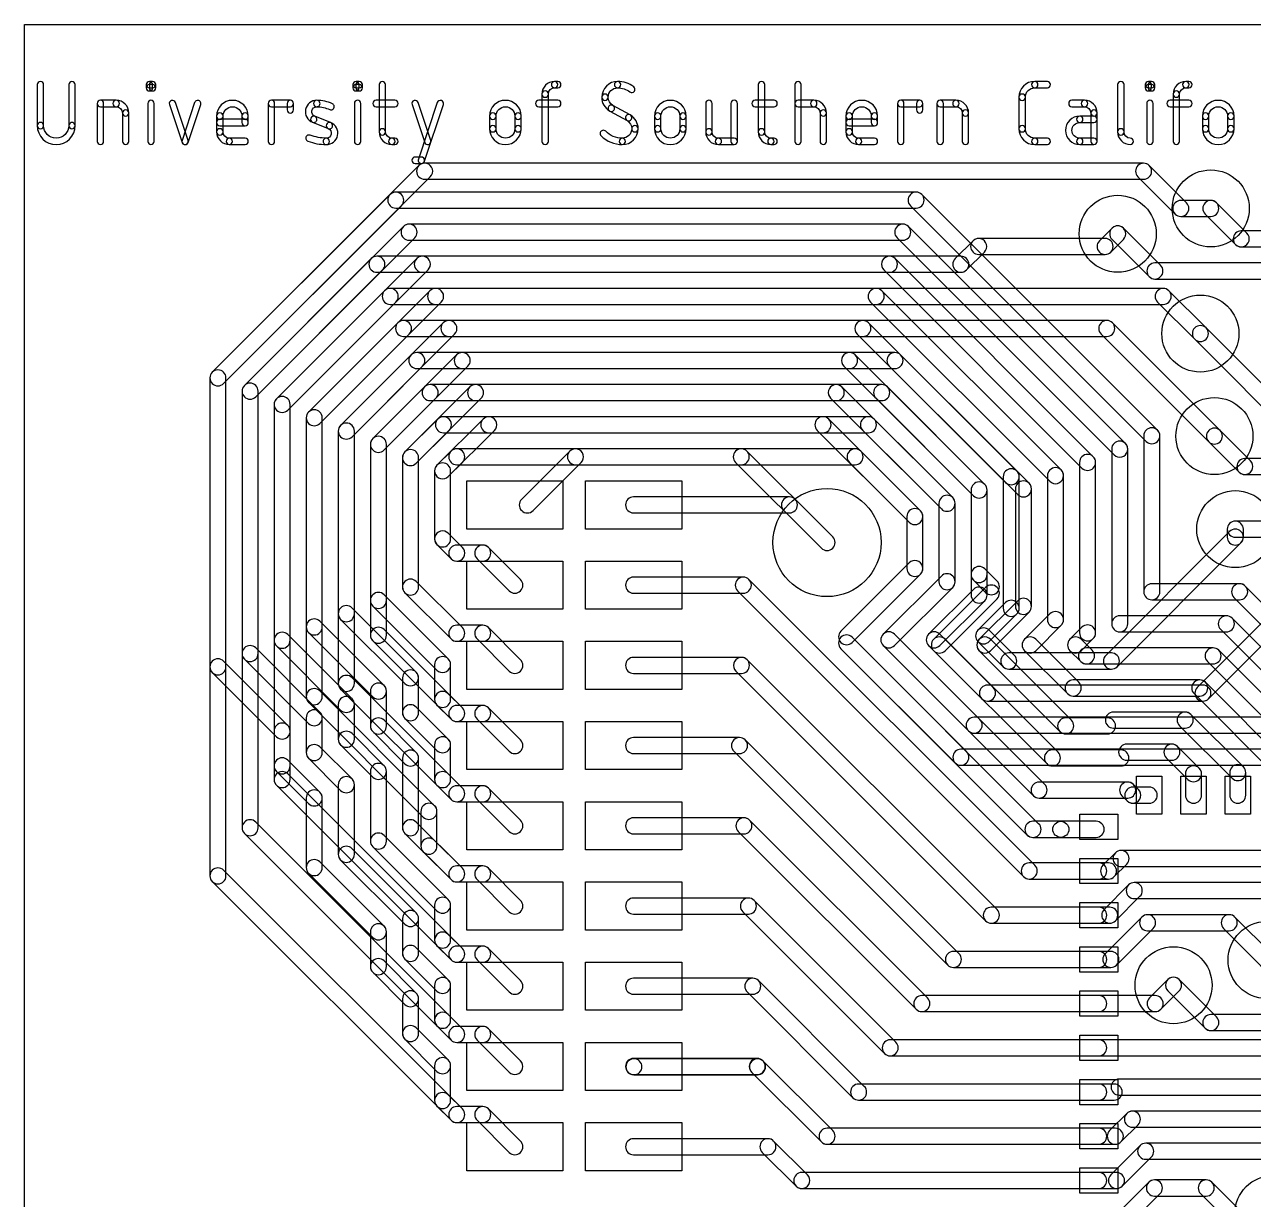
# Model space of a CAD drawing. Header units: millimetres. Extents: x 1 to 16.1, y 0 to 18.1.
# Drawn here: x 1 to 10.72, y 8.8 to 18.1 of the extents above; entities that cross this region are included whole.
import ezdxf

# ---------------------------------------------------------------- set-up
doc = ezdxf.new("R2010")
doc.units = ezdxf.units.MM
doc.header["$MEASUREMENT"] = 0
doc.layers.get('0').update_dxf_attribs({"linetype": 'CONTINUOUS'})
for name, color, linetype in [('1', 12, 'CONTINUOUS'), ('16', 132, 'CONTINUOUS'), ('18', 110, 'CONTINUOUS'), ('20', 31, 'CONTINUOUS'), ('21', 253, 'CONTINUOUS')]:
    doc.layers.add(name, color=color, linetype=linetype)

# ---------------------------------------------------------------- blocks, each defined once
blk = doc.blocks.new('RECT')
at = {"linetype": 'Continuous'}
blk.add_lwpolyline([(-0.5, 0.5), (0.5, 0.5), (0.5, -0.5), (-0.5, -0.5)], close=True, dxfattribs=at)
blk = doc.blocks.new('ROUNDV')
blk.add_circle((0, 0), 0.5)

msp = doc.modelspace()

# ---------------------------------------------------------------- linework, layer by layer
at = {"layer": '1'}
for points in [[(3.8923, 16.7554), (2.4852, 15.3483, 1), (2.575, 15.2585), (3.9821, 16.6656, 1)], [(8.0545, 16.647, 1), (8.0545, 16.774), (3.9372, 16.774, 1), (3.9372, 16.647)], [(8.0095, 16.6656), (9.8751, 14.8, 1), (9.9649, 14.8899), (8.0994, 16.7554, 1)], [(10.3417, 16.5998), (10.583, 16.3585, 1), (10.6728, 16.4483), (10.4315, 16.6896, 1)], [(3.9975, 16.5014), (2.7392, 15.2431, 1), (2.829, 15.1533), (4.0873, 16.4116, 1)], [(4.0424, 16.393), (7.9492, 16.393, 1), (7.9492, 16.52), (4.0424, 16.52, 1)], [(9.7109, 14.7846), (7.9941, 16.5014, 1), (7.9043, 16.4116), (9.6211, 14.6948, 1)], [(9.6051, 16.3989), (9.8995, 16.1045, 1), (9.9893, 16.1943), (9.6949, 16.4887, 1)], [(10.6279, 16.3399), (11.3783, 16.3399, 1), (11.3783, 16.4669), (10.6279, 16.4669, 1)], [(4.1027, 16.2474), (2.9932, 15.1379, 1), (3.083, 15.0481), (4.1925, 16.1576, 1)], [(4.1476, 16.139), (7.844, 16.139, 1), (7.844, 16.266), (4.1476, 16.266, 1)], [(9.4569, 14.6794), (7.8889, 16.2474, 1), (7.7991, 16.1576), (9.3671, 14.5896, 1)], [(11.2731, 16.0859, 1), (11.2731, 16.2129), (9.9444, 16.2129, 1), (9.9444, 16.0859)], [(4.2079, 15.9934), (3.2472, 15.0327, 1), (3.337, 14.9429), (4.2977, 15.9036, 1)], [(4.2528, 15.885), (7.7388, 15.885, 1), (7.7388, 16.012), (4.2528, 16.012, 1)], [(7.6939, 15.9036), (9.1131, 14.4844, 1), (9.2029, 14.5742), (7.7837, 15.9934, 1)], [(4.3132, 15.7394), (3.5012, 14.9274, 1), (3.591, 14.8376), (4.403, 15.6496, 1)], [(7.6336, 15.631, 1), (7.6336, 15.758), (4.3581, 15.758, 1), (4.3581, 15.631)], [(8.9489, 14.469), (7.6785, 15.7394, 1), (7.5887, 15.6496), (8.8591, 14.3792, 1)], [(11.0582, 14.8102, 1), (11.148, 14.9), (10.349, 15.699, 1), (10.2592, 15.6092)], [(4.5082, 15.3956, 1), (4.4184, 15.4854), (3.7552, 14.8222, 1), (3.845, 14.7324)], [(7.5284, 15.377, 1), (7.5284, 15.504), (4.4633, 15.504, 1), (4.4633, 15.377)], [(7.4835, 15.3956), (8.5084, 14.3707, 1), (8.5982, 14.4605), (7.5733, 15.4854, 1)], [(2.5936, 15.3034, 1), (2.4666, 15.3034), (2.4666, 13.0158, 1), (2.5936, 13.0158)], [(2.8476, 15.1982, 1), (2.7206, 15.1982), (2.7206, 13.121, 1), (2.8476, 13.121)], [(4.6134, 15.1416, 1), (4.5236, 15.2314), (4.0092, 14.717, 1), (4.099, 14.6272)], [(4.5685, 15.123), (7.4232, 15.123, 1), (7.4232, 15.25), (4.5685, 15.25, 1)], [(7.3783, 15.1416), (8.2544, 14.2655, 1), (8.3442, 14.3553), (7.4681, 15.2314, 1)], [(3.1016, 15.093, 1), (2.9746, 15.093), (2.9746, 13.2262, 1), (3.1016, 13.2262)], [(3.3556, 14.9878, 1), (3.2286, 14.9878), (3.2286, 13.3315, 1), (3.3556, 13.3315)], [(4.353, 14.522), (4.7186, 14.8876, 1), (4.6288, 14.9774), (4.2632, 14.6118, 1)], [(4.6737, 14.869), (7.318, 14.869, 1), (7.318, 14.996), (4.6737, 14.996, 1)], [(8.0902, 14.2501), (7.3629, 14.9774, 1), (7.2731, 14.8876), (8.0004, 14.1603, 1)], [(3.6096, 14.8825, 1), (3.4826, 14.8825), (3.4826, 13.4367, 1), (3.6096, 13.4367)], [(9.8565, 13.6105, 1), (9.9835, 13.6105), (9.9835, 14.845, 1), (9.8565, 14.845)], [(10.7015, 14.646), (10.4602, 14.8873, 1), (10.3704, 14.7975), (10.6117, 14.5562, 1)], [(3.8636, 14.7773, 1), (3.7366, 14.7773), (3.7366, 13.5419, 1), (3.8636, 13.5419)], [(9.6025, 14.7397), (9.6025, 13.3565, 1), (9.7295, 13.3565), (9.7295, 14.7397, 1)], [(4.1176, 13.6471), (4.1176, 14.6721, 1), (3.9906, 14.6721), (3.9906, 13.6471, 1)], [(5.0234, 14.2526), (5.4044, 14.6336, 1), (5.3146, 14.7234), (4.9336, 14.3424, 1)], [(5.3595, 14.615), (6.6715, 14.615, 1), (6.6715, 14.742), (5.3595, 14.742, 1)], [(6.7164, 14.7234, 1), (6.6266, 14.6336), (7.3051, 13.9551, 1), (7.3949, 14.0449)], [(9.3485, 14.6345), (9.3485, 13.2844, 1), (9.4755, 13.2844), (9.4755, 14.6345, 1)], [(4.3716, 14.0281), (4.3716, 14.5669, 1), (4.2446, 14.5669), (4.2446, 14.0281, 1)], [(9.0945, 14.5293), (9.0945, 13.3896, 1), (9.2215, 13.3896), (9.2215, 14.5293, 1)], [(10.6566, 14.5376), (12.1029, 14.5376, 1), (12.1029, 14.6646), (10.6566, 14.6646, 1)], [(8.4898, 13.7467, 1), (8.6168, 13.7467), (8.6168, 14.4156, 1), (8.4898, 14.4156)], [(8.8405, 13.4948, 1), (8.9675, 13.4948), (8.9675, 14.4241, 1), (8.8405, 14.4241)], [(8.2358, 14.3104), (8.2358, 13.6896, 1), (8.3628, 13.6896), (8.3628, 14.3104, 1)], [(7.9818, 14.2052), (7.9818, 13.7948, 1), (8.1088, 13.7948), (8.1088, 14.2052, 1)], [(10.5807, 14.0423), (10.9219, 14.0423, 1), (10.9219, 14.1693), (10.5807, 14.1693, 1)], [(4.4646, 13.9614), (4.353, 14.073, 1), (4.2632, 13.9832), (4.3748, 13.8716, 1)], [(4.6256, 13.98), (4.4197, 13.98, 1), (4.4197, 13.853), (4.6256, 13.853, 1)], [(4.5807, 13.8716), (4.8347, 13.6176, 1), (4.9245, 13.7074), (4.6705, 13.9614, 1)], [(8.0004, 13.8397), (7.4597, 13.299, 1), (7.5495, 13.2092), (8.0902, 13.7499, 1)], [(8.6051, 13.6051, 1), (8.6949, 13.6949), (8.5982, 13.7916, 1), (8.5084, 13.7018)], [(5.8194, 13.599), (6.6875, 13.599, 1), (6.6875, 13.726), (5.8194, 13.726, 1)], [(8.9051, 11.3551, 1), (8.9949, 11.4449), (6.7324, 13.7074, 1), (6.6426, 13.6176)], [(7.7941, 13.2743, 1), (7.884, 13.1845), (8.3442, 13.6447, 1), (8.2544, 13.7345)], [(4.099, 13.692, 1), (4.0092, 13.6022), (4.3748, 13.2366, 1), (4.4646, 13.3264)], [(8.1939, 13.2337, 1), (8.2837, 13.1439), (8.6949, 13.5551, 1), (8.6051, 13.6449)], [(10.615, 13.547, 1), (10.615, 13.674), (9.92, 13.674, 1), (9.92, 13.547)], [(10.6599, 13.6554, 1), (10.5701, 13.5656), (11.9551, 12.1806, 1), (12.0449, 12.2704)], [(4.353, 13.0788), (3.845, 13.5868, 1), (3.7552, 13.497), (4.2632, 12.989, 1)], [(8.6429, 13.1439), (8.9489, 13.4499, 1), (8.8591, 13.5397), (8.5531, 13.2337, 1)], [(4.099, 12.9736), (3.591, 13.4816, 1), (3.5012, 13.3918), (4.0092, 12.8838, 1)], [(8.9123, 13.2337, 1), (9.0021, 13.1439), (9.2029, 13.3447, 1), (9.1131, 13.4345)], [(9.666, 13.293), (10.5098, 13.293, 1), (10.5098, 13.42), (9.666, 13.42, 1)], [(10.5547, 13.4014, 1), (10.4649, 13.3116), (11.6051, 12.1714, 1), (11.6949, 12.2612)], [(3.845, 12.8684), (3.337, 13.3764, 1), (3.2472, 13.2866), (3.7552, 12.7786, 1)], [(4.6256, 13.345), (4.4197, 13.345, 1), (4.4197, 13.218), (4.6256, 13.218, 1)], [(4.6705, 13.3264, 1), (4.5807, 13.2366), (4.8347, 12.9826, 1), (4.9245, 13.0724)], [(9.3671, 13.3293), (9.2716, 13.2337, 1), (9.3614, 13.1439), (9.4569, 13.2395, 1)], [(3.083, 13.2711, 1), (2.9932, 13.1813), (3.5012, 12.6733, 1), (3.591, 12.7631)], [(7.4597, 13.1597), (8.9347, 11.6847, 1), (9.0245, 11.7745), (7.5495, 13.2495, 1)], [(8.983, 11.9956, 1), (9.0728, 12.0854), (7.884, 13.2743, 1), (7.7941, 13.1845)], [(9.0882, 12.2496, 1), (9.178, 12.3394), (8.2837, 13.2337, 1), (8.1939, 13.1439)], [(8.5531, 13.1439), (9.1934, 12.5036, 1), (9.2833, 12.5934), (8.6429, 13.2337, 1)], [(9.3425, 12.8934), (9.0021, 13.2337, 1), (8.9123, 13.1439), (9.2527, 12.8036, 1)], [(9.4477, 13.1474), (9.3614, 13.2337, 1), (9.2716, 13.1439), (9.3579, 13.0576, 1)], [(2.829, 13.1659, 1), (2.7392, 13.0761), (3.2472, 12.5681, 1), (3.337, 12.6579)], [(9.4028, 13.039), (10.4045, 13.039, 1), (10.4045, 13.166), (9.4028, 13.166, 1)], [(11.3449, 12.2519), (10.4494, 13.1474, 1), (10.3596, 13.0576), (11.2551, 12.1621, 1)], [(2.575, 13.0607, 1), (2.4852, 12.9709), (2.9932, 12.4629, 1), (3.083, 12.5527)], [(4.3716, 12.7581), (4.3716, 13.0339, 1), (4.2446, 13.0339), (4.2446, 12.7581, 1)], [(6.6725, 12.964, 1), (6.6725, 13.091), (5.8194, 13.091, 1), (5.8194, 12.964)], [(6.6276, 12.9826), (8.6051, 11.0051, 1), (8.6949, 11.0949), (6.7174, 13.0724, 1)], [(4.1176, 12.6529), (4.1176, 12.9287, 1), (3.9906, 12.9287), (3.9906, 12.6529, 1)], [(3.8636, 12.8235, 1), (3.7366, 12.8235), (3.7366, 12.5477, 1), (3.8636, 12.5477)], [(9.2976, 12.785), (10.2993, 12.785, 1), (10.2993, 12.912), (9.2976, 12.912, 1)], [(10.9949, 12.2427), (10.3442, 12.8934, 1), (10.2544, 12.8036), (10.9051, 12.1529, 1)], [(3.6096, 12.7182, 1), (3.4826, 12.7182), (3.4826, 12.4425, 1), (3.6096, 12.4425)], [(4.2632, 12.7132), (4.3748, 12.6016, 1), (4.4646, 12.6914), (4.353, 12.803, 1)], [(3.3556, 12.613, 1), (3.2286, 12.613), (3.2286, 12.3372, 1), (3.3556, 12.3372)], [(4.099, 12.6978, 1), (4.0092, 12.608), (4.2632, 12.354, 1), (4.353, 12.4438)], [(4.6256, 12.71), (4.4197, 12.71, 1), (4.4197, 12.583), (4.6256, 12.583, 1)], [(4.6705, 12.6914, 1), (4.5807, 12.6016), (4.8347, 12.3476, 1), (4.9245, 12.4374)], [(10.1841, 12.531, 1), (10.1841, 12.658), (9.6159, 12.658, 1), (9.6159, 12.531)], [(10.1392, 12.5496), (10.5551, 12.1337, 1), (10.6449, 12.2235), (10.229, 12.6394, 1)], [(3.1016, 12.5078, 1), (2.9746, 12.5078), (2.9746, 12.232, 1), (3.1016, 12.232)], [(3.7552, 12.5028), (4.0092, 12.2488, 1), (4.099, 12.3386), (3.845, 12.5926, 1)], [(9.2384, 12.485), (9.5699, 12.485, 1), (9.5699, 12.612), (9.2384, 12.612, 1)], [(3.5012, 12.3976), (3.7552, 12.1436, 1), (3.845, 12.2334), (3.591, 12.4874, 1)], [(4.3716, 12.1231), (4.3716, 12.3989, 1), (4.2446, 12.3989), (4.2446, 12.1231, 1)], [(6.6575, 12.329, 1), (6.6575, 12.456), (5.8194, 12.456, 1), (5.8194, 12.329)], [(8.3051, 10.6551, 1), (8.3949, 10.7449), (6.7024, 12.4374, 1), (6.6126, 12.3476)], [(3.337, 12.3821, 1), (3.2472, 12.2923), (3.5012, 12.0383, 1), (3.591, 12.1281)], [(4.1176, 11.7421), (4.1176, 12.2937, 1), (3.9906, 12.2937), (3.9906, 11.7421, 1)], [(9.1331, 12.231), (9.6751, 12.231, 1), (9.6751, 12.358), (9.1331, 12.358, 1)], [(9.7211, 12.277), (10.0789, 12.277, 1), (10.0789, 12.404), (9.7211, 12.404, 1)], [(10.034, 12.2956), (10.2051, 12.1245, 1), (10.2949, 12.2143), (10.1238, 12.3854, 1)], [(3.083, 12.2769, 1), (2.9932, 12.1871), (3.2472, 11.9331, 1), (3.337, 12.0229)], [(3.8636, 12.1885, 1), (3.7366, 12.1885), (3.7366, 11.6369, 1), (3.8636, 11.6369)], [(4.353, 12.168, 1), (4.2632, 12.0782), (4.3748, 11.9666, 1), (4.4646, 12.0564)], [(10.1865, 12, 1), (10.3135, 12), (10.3135, 12.1694, 1), (10.1865, 12.1694)], [(10.5365, 12.1786), (10.5365, 12, 1), (10.6635, 12), (10.6635, 12.1786, 1)], [(3.6096, 12.0832, 1), (3.4826, 12.0832), (3.4826, 11.5317, 1), (3.6096, 11.5317)], [(4.4197, 12.075, 1), (4.4197, 11.948), (4.6256, 11.948, 1), (4.6256, 12.075)], [(4.6705, 12.0564, 1), (4.5807, 11.9666), (4.8347, 11.7126, 1), (4.9245, 11.8024)], [(9.7289, 11.977, 1), (9.7289, 12.104), (9.0279, 12.104, 1), (9.0279, 11.977)], [(9.8143, 12.0449), (9.7738, 12.0854, 1), (9.684, 11.9956), (9.7245, 11.9551, 1)], [(9.7694, 12.0635, 1), (9.7694, 11.9365), (9.9, 11.9365, 1), (9.9, 12.0635)], [(3.3556, 11.978, 1), (3.2286, 11.978), (3.2286, 11.4265, 1), (3.3556, 11.4265)], [(4.099, 11.787, 1), (4.0092, 11.6972), (4.3748, 11.3316, 1), (4.4646, 11.4214)], [(6.6925, 11.694, 1), (6.6925, 11.821), (5.8194, 11.821, 1), (5.8194, 11.694)], [(8.0551, 10.3051, 1), (8.1449, 10.3949), (6.7374, 11.8024, 1), (6.6476, 11.7126)], [(9.2, 11.6661, -1), (9.2, 11.7931, -1), (9.2, 11.6661), (9.4796, 11.6661, 1), (9.4796, 11.7931), (9.2, 11.7931), (8.9796, 11.7931, 1), (8.9796, 11.6661)], [(3.845, 11.6818, 1), (3.7552, 11.592), (4.2632, 11.084, 1), (4.353, 11.1738)], [(3.5012, 11.4868), (4.0092, 10.9788, 1), (4.099, 11.0686), (3.591, 11.5766, 1)], [(3.2472, 11.3816), (3.7552, 10.8736, 1), (3.845, 10.9634), (3.337, 11.4714, 1)], [(4.4197, 11.44, 1), (4.4197, 11.313), (4.6256, 11.313, 1), (4.6256, 11.44)], [(4.6705, 11.4214, 1), (4.5807, 11.3316), (4.8347, 11.0776, 1), (4.9245, 11.1674)], [(8.95, 11.3365), (9.5, 11.3365, 1), (9.5, 11.4635), (8.95, 11.4635, 1)], [(4.3716, 10.8531), (4.3716, 11.1289, 1), (4.2446, 11.1289), (4.2446, 10.8531, 1)], [(5.8194, 11.059), (6.7275, 11.059, 1), (6.7275, 11.186), (5.8194, 11.186, 1)], [(7.8051, 9.9551, 1), (7.8949, 10.0449), (6.7724, 11.1674, 1), (6.6826, 11.0776)], [(4.1176, 10.7479), (4.1176, 11.0237, 1), (3.9906, 11.0237), (3.9906, 10.7479, 1)], [(8.65, 10.9865), (9.5, 10.9865, 1), (9.5, 11.1135), (8.65, 11.1135, 1)], [(3.8636, 10.9185, 1), (3.7366, 10.9185), (3.7366, 10.6427, 1), (3.8636, 10.6427)], [(4.2632, 10.8082), (4.3748, 10.6966, 1), (4.4646, 10.7864), (4.353, 10.898, 1)], [(4.099, 10.7928, 1), (4.0092, 10.703), (4.2632, 10.449, 1), (4.353, 10.5388)], [(4.4197, 10.805, 1), (4.4197, 10.678), (4.6256, 10.678, 1), (4.6256, 10.805)], [(4.6705, 10.7864, 1), (4.5807, 10.6966), (4.8347, 10.4426, 1), (4.9245, 10.5324)], [(3.845, 10.6876, 1), (3.7552, 10.5978), (4.0092, 10.3438, 1), (4.099, 10.4336)], [(8.35, 10.6365), (9.5, 10.6365, 1), (9.5, 10.7635), (8.35, 10.7635, 1)], [(4.3716, 10.2181), (4.3716, 10.4939, 1), (4.2446, 10.4939), (4.2446, 10.2181, 1)], [(5.8194, 10.424), (6.7625, 10.424, 1), (6.7625, 10.551), (5.8194, 10.551, 1)], [(7.5551, 9.6051, 1), (7.6449, 9.6949), (6.8074, 10.5324, 1), (6.7176, 10.4426)], [(10.0469, 10.4504), (10.3422, 10.1551, 1), (10.432, 10.2449), (10.1367, 10.5402, 1)], [(4.1176, 10.1129), (4.1176, 10.3887, 1), (3.9906, 10.3887), (3.9906, 10.1129, 1)], [(8.1, 10.2865), (9.5, 10.2865, 1), (9.5, 10.4135), (8.1, 10.4135, 1)], [(4.2632, 10.1732), (4.3748, 10.0616, 1), (4.4646, 10.1514), (4.353, 10.263, 1)], [(10.3871, 10.1365), (14.5306, 10.1365, 1), (14.5306, 10.2635), (10.3871, 10.2635, 1)], [(4.099, 10.1578, 1), (4.0092, 10.068), (4.2632, 9.814, 1), (4.353, 9.9038)], [(4.6256, 10.17), (4.4197, 10.17, 1), (4.4197, 10.043), (4.6256, 10.043, 1)], [(4.9245, 9.8974), (4.6705, 10.1514, 1), (4.5807, 10.0616), (4.8347, 9.8076, 1)], [(9.5, 9.9365, 1), (9.5, 10.0635), (7.85, 10.0635, 1), (7.85, 9.9365)], [(4.3716, 9.5831), (4.3716, 9.8589, 1), (4.2446, 9.8589), (4.2446, 9.5831, 1)], [(5.8194, 9.789), (6.7975, 9.789, 1), (6.7975, 9.916), (5.8194, 9.916, 1)], [(6.7526, 9.8076), (7.3051, 9.2551, 1), (7.3949, 9.3449), (6.8424, 9.8974, 1)], [(4.2632, 9.5382), (4.3748, 9.4266, 1), (4.4646, 9.5164), (4.353, 9.628, 1)], [(7.6, 9.5865), (9.5, 9.5865, 1), (9.5, 9.7135), (7.6, 9.7135, 1)], [(4.6256, 9.535), (4.4197, 9.535, 1), (4.4197, 9.408), (4.6256, 9.408, 1)], [(4.6705, 9.5164, 1), (4.5807, 9.4266), (4.8347, 9.1726, 1), (4.9245, 9.2624)], [(7.35, 9.2365), (9.5, 9.2365, 1), (9.5, 9.3635), (7.35, 9.3635, 1)], [(5.8194, 9.154), (6.8825, 9.154, 1), (6.8825, 9.281), (5.8194, 9.281, 1)], [(7.1949, 8.9949), (6.9274, 9.2624, 1), (6.8376, 9.1726), (7.1051, 8.9051, 1)], [(7.15, 8.8865), (9.5, 8.8865, 1), (9.5, 9.0135), (7.15, 9.0135, 1)]]:
    msp.add_lwpolyline(points, format="xyb", close=True, dxfattribs=at)
at = {"layer": '1', "linetype": 'Continuous'}
for points in [[(5.2606, 14.488), (5.2606, 14.107), (4.4986, 14.107), (4.4986, 14.488)], [(6.2004, 14.488), (6.2004, 14.107), (5.4384, 14.107), (5.4384, 14.488)], [(5.2606, 13.853), (5.2606, 13.472), (4.4986, 13.472), (4.4986, 13.853)], [(6.2004, 13.853), (6.2004, 13.472), (5.4384, 13.472), (5.4384, 13.853)], [(5.2606, 13.218), (5.2606, 12.837), (4.4986, 12.837), (4.4986, 13.218)], [(6.2004, 13.218), (6.2004, 12.837), (5.4384, 12.837), (5.4384, 13.218)], [(5.2606, 12.583), (5.2606, 12.202), (4.4986, 12.202), (4.4986, 12.583)], [(6.2004, 12.583), (6.2004, 12.202), (5.4384, 12.202), (5.4384, 12.583)], [(9.8, 11.85), (9.8, 12.15), (10, 12.15), (10, 11.85)], [(10.15, 11.85), (10.15, 12.15), (10.35, 12.15), (10.35, 11.85)], [(10.5, 11.85), (10.5, 12.15), (10.7, 12.15), (10.7, 11.85)], [(5.2606, 11.948), (5.2606, 11.567), (4.4986, 11.567), (4.4986, 11.948)], [(6.2004, 11.948), (6.2004, 11.567), (5.4384, 11.567), (5.4384, 11.948)], [(9.35, 11.85), (9.65, 11.85), (9.65, 11.65), (9.35, 11.65)], [(9.35, 11.5), (9.65, 11.5), (9.65, 11.3), (9.35, 11.3)], [(5.2606, 11.313), (5.2606, 10.932), (4.4986, 10.932), (4.4986, 11.313)], [(6.2004, 11.313), (6.2004, 10.932), (5.4384, 10.932), (5.4384, 11.313)], [(9.35, 11.15), (9.65, 11.15), (9.65, 10.95), (9.35, 10.95)], [(9.35, 10.8), (9.65, 10.8), (9.65, 10.6), (9.35, 10.6)], [(5.2606, 10.678), (5.2606, 10.297), (4.4986, 10.297), (4.4986, 10.678)], [(6.2004, 10.678), (6.2004, 10.297), (5.4384, 10.297), (5.4384, 10.678)], [(9.35, 10.45), (9.65, 10.45), (9.65, 10.25), (9.35, 10.25)], [(5.2606, 10.043), (5.2606, 9.662), (4.4986, 9.662), (4.4986, 10.043)], [(6.2004, 10.043), (6.2004, 9.662), (5.4384, 9.662), (5.4384, 10.043)], [(9.35, 10.1), (9.65, 10.1), (9.65, 9.9), (9.35, 9.9)], [(9.35, 9.75), (9.65, 9.75), (9.65, 9.55), (9.35, 9.55)], [(5.2606, 9.408), (5.2606, 9.027), (4.4986, 9.027), (4.4986, 9.408)], [(6.2004, 9.408), (6.2004, 9.027), (5.4384, 9.027), (5.4384, 9.408)], [(9.35, 9.4), (9.65, 9.4), (9.65, 9.2), (9.35, 9.2)], [(9.35, 9.05), (9.65, 9.05), (9.65, 8.85), (9.35, 8.85)]]:
    msp.add_lwpolyline(points, close=True, dxfattribs=at)
at = {"layer": '16'}
for points in [[(2.575, 15.2585), (4.2107, 16.8942, 1), (4.1209, 16.984), (2.4852, 15.3483, 1)], [(4.1658, 16.8756), (9.8552, 16.8756, 1), (9.8552, 17.0026), (4.1658, 17.0026, 1)], [(9.8103, 16.8942), (10.1047, 16.5998, 1), (10.1945, 16.6896), (9.9001, 16.984, 1)], [(10.1496, 16.5812), (10.3866, 16.5812, 1), (10.3866, 16.7082), (10.1496, 16.7082, 1)], [(9.5949, 16.2989), (9.6949, 16.3989, 1), (9.6051, 16.4887), (9.5051, 16.3887, 1)], [(8.5051, 16.3887), (8.3638, 16.2474, 1), (8.4536, 16.1576), (8.5949, 16.2989, 1)], [(9.55, 16.4073), (8.55, 16.4073, 1), (8.55, 16.2803), (9.55, 16.2803, 1)], [(2.829, 15.1533), (3.8333, 16.1576, 1), (3.7435, 16.2474), (2.7392, 15.2431, 1)], [(3.7884, 16.139), (8.4087, 16.139, 1), (8.4087, 16.266), (3.7884, 16.266, 1)], [(3.083, 15.0481), (3.9385, 15.9036, 1), (3.8487, 15.9934), (2.9932, 15.1379, 1)], [(3.8936, 15.885), (10.0097, 15.885, 1), (10.0097, 16.012), (3.8936, 16.012, 1)], [(9.9648, 15.9036), (10.2592, 15.6092, 1), (10.349, 15.699), (10.0546, 15.9934, 1)], [(3.337, 14.9429), (4.0437, 15.6496, 1), (3.9539, 15.7394), (3.2472, 15.0327, 1)], [(3.9988, 15.631), (9.5632, 15.631, 1), (9.5632, 15.758), (3.9988, 15.758, 1)], [(9.5183, 15.6496), (10.3704, 14.7975, 1), (10.4602, 14.8873), (9.6081, 15.7394, 1)], [(3.591, 14.8376), (4.149, 15.3956, 1), (4.0592, 15.4854), (3.5012, 14.9274, 1)], [(4.1041, 15.377), (7.8876, 15.377, 1), (7.8876, 15.504), (4.1041, 15.504, 1)], [(7.8427, 15.3956), (8.7624, 14.4759, 1), (8.8522, 14.5657), (7.9325, 15.4854, 1)], [(2.5936, 11.3611), (2.5936, 15.3034, 1), (2.4666, 15.3034), (2.4666, 11.3611, 1)], [(2.8476, 11.7421), (2.8476, 15.1982, 1), (2.7206, 15.1982), (2.7206, 11.7421, 1)], [(3.845, 14.7324), (4.2542, 15.1416, 1), (4.1644, 15.2314), (3.7552, 14.8222, 1)], [(4.2093, 15.123), (7.7824, 15.123, 1), (7.7824, 15.25), (4.2093, 15.25, 1)], [(7.7375, 15.1416), (8.5084, 14.3707, 1), (8.5982, 14.4605), (7.8273, 15.2314, 1)], [(3.1016, 12.1231), (3.1016, 15.093, 1), (2.9746, 15.093), (2.9746, 12.1231, 1)], [(3.3556, 12.7799), (3.3556, 14.9878, 1), (3.2286, 14.9878), (3.2286, 12.7799, 1)], [(4.099, 14.6272), (4.3594, 14.8876, 1), (4.2696, 14.9774), (4.0092, 14.717, 1)], [(4.3145, 14.869), (7.6772, 14.869, 1), (7.6772, 14.996), (4.3145, 14.996, 1)], [(7.6323, 14.8876), (8.2544, 14.2655, 1), (8.3442, 14.3553), (7.7221, 14.9774, 1)], [(3.6096, 12.8851), (3.6096, 14.8825, 1), (3.4826, 14.8825), (3.4826, 12.8851, 1)], [(3.8636, 13.2661), (3.8636, 14.7773, 1), (3.7366, 14.7773), (3.7366, 13.2661, 1)], [(4.1176, 13.6471), (4.1176, 14.6721, 1), (3.9906, 14.6721), (3.9906, 13.6471, 1)], [(4.353, 14.522), (4.4646, 14.6336, 1), (4.3748, 14.7234), (4.2632, 14.6118, 1)], [(4.4197, 14.615), (7.572, 14.615, 1), (7.572, 14.742), (4.4197, 14.742, 1)], [(7.5271, 14.6336), (8.0004, 14.1603, 1), (8.0902, 14.2501), (7.6169, 14.7234, 1)], [(4.3716, 14.0281), (4.3716, 14.5669, 1), (4.2446, 14.5669), (4.2446, 14.0281, 1)], [(8.7438, 14.5208), (8.7438, 13.4792, 1), (8.8708, 13.4792), (8.8708, 14.5208, 1)], [(8.4898, 14.4156), (8.4898, 13.5844, 1), (8.6168, 13.5844), (8.6168, 14.4156, 1)], [(5.8194, 14.234), (7.0525, 14.234, 1), (7.0525, 14.361), (5.8194, 14.361, 1)], [(7.0076, 14.2526), (7.3051, 13.9551, 1), (7.3949, 14.0449), (7.0974, 14.3424, 1)], [(8.2358, 14.3104), (8.2358, 13.6896, 1), (8.3628, 13.6896), (8.3628, 14.3104, 1)], [(7.9818, 14.2052), (7.9818, 13.7948, 1), (8.1088, 13.7948), (8.1088, 14.2052, 1)], [(9.6449, 13.0171), (10.6256, 13.9978, 1), (10.5358, 14.0876), (9.5551, 13.1069, 1)], [(10.6442, 14.0427), (10.6442, 14.1058, 1), (10.5172, 14.1058), (10.5172, 14.0427, 1)], [(4.4646, 13.9614), (4.353, 14.073, 1), (4.2632, 13.9832), (4.3748, 13.8716, 1)], [(4.6256, 13.98), (4.4197, 13.98, 1), (4.4197, 13.853), (4.6256, 13.853, 1)], [(4.9245, 13.7074), (4.6705, 13.9614, 1), (4.5807, 13.8716), (4.8347, 13.6176, 1)], [(8.0004, 13.8397), (7.4597, 13.299, 1), (7.5495, 13.2092), (8.0902, 13.7499, 1)], [(5.8194, 13.599), (6.6875, 13.599, 1), (6.6875, 13.726), (5.8194, 13.726, 1)], [(6.6426, 13.6176), (8.9051, 11.3551, 1), (8.9949, 11.4449), (6.7324, 13.7074, 1)], [(8.2544, 13.7345), (7.7941, 13.2743, 1), (7.884, 13.1845), (8.3442, 13.6447, 1)], [(10.3695, 12.7631), (11.2662, 13.6598, 1), (11.1764, 13.7496), (10.2797, 12.8529, 1)], [(4.4646, 13.3264), (4.099, 13.692, 1), (4.0092, 13.6022), (4.3748, 13.2366, 1)], [(8.5084, 13.6293), (8.1534, 13.2743, 1), (8.2432, 13.1845), (8.5982, 13.5395, 1)], [(8.7624, 13.5241), (8.5441, 13.3059, 1), (8.634, 13.216), (8.8522, 13.4343, 1)], [(4.4646, 12.6914), (3.845, 13.311, 1), (3.7552, 13.2212), (4.3748, 12.6016, 1)], [(4.6256, 13.345), (4.4197, 13.345, 1), (4.4197, 13.218), (4.6256, 13.218, 1)], [(4.9245, 13.0724), (4.6705, 13.3264, 1), (4.5807, 13.2366), (4.8347, 12.9826, 1)], [(8.5441, 13.216), (8.7431, 13.0171, 1), (8.8329, 13.1069), (8.634, 13.3059, 1)], [(7.4597, 13.1597), (8.3643, 12.2551, 1), (8.4541, 12.3449), (7.5495, 13.2495, 1)], [(7.7941, 13.1845), (8.4695, 12.5091, 1), (8.5593, 12.5989), (7.884, 13.2743, 1)], [(8.1534, 13.1845), (8.5747, 12.7631, 1), (8.6645, 12.8529), (8.2432, 13.2743, 1)], [(5.8194, 12.964), (6.6725, 12.964, 1), (6.6725, 13.091), (5.8194, 13.091, 1)], [(6.6276, 12.9826), (8.6051, 11.0051, 1), (8.6949, 11.0949), (6.7174, 13.0724, 1)], [(8.788, 12.9985), (9.6, 12.9985, 1), (9.6, 13.1255), (8.788, 13.1255, 1)], [(4.4646, 12.0564), (3.591, 12.93, 1), (3.5012, 12.8402), (4.3748, 11.9666, 1)], [(4.2449, 11.9169), (3.337, 12.8248, 1), (3.2472, 12.735), (4.1551, 11.8271, 1)], [(8.6196, 12.7445), (10.3246, 12.7445, 1), (10.3246, 12.8715), (8.6196, 12.8715, 1)], [(4.6256, 12.71), (4.4197, 12.71, 1), (4.4197, 12.583), (4.6256, 12.583, 1)], [(4.9245, 12.4374), (4.6705, 12.6914, 1), (4.5807, 12.6016), (4.8347, 12.3476, 1)], [(8.5144, 12.4905), (11.1123, 12.4905, 1), (11.1123, 12.6175), (8.5144, 12.6175, 1)], [(5.8194, 12.329), (6.6575, 12.329, 1), (6.6575, 12.456), (5.8194, 12.456, 1)], [(6.6126, 12.3476), (8.3051, 10.6551, 1), (8.3949, 10.7449), (6.7024, 12.4374, 1)], [(8.4092, 12.2365), (12.1493, 12.2365, 1), (12.1493, 12.3635), (8.4092, 12.3635, 1)], [(4.4646, 10.7864), (3.083, 12.168, 1), (2.9932, 12.0782), (4.3748, 10.6966, 1)], [(4.6256, 12.075), (4.4197, 12.075, 1), (4.4197, 11.948), (4.6256, 11.948, 1)], [(4.9245, 11.8024), (4.6705, 12.0564, 1), (4.5807, 11.9666), (4.8347, 11.7126, 1)], [(4.2635, 11.5962), (4.2635, 11.872, 1), (4.1365, 11.872), (4.1365, 11.5962, 1)], [(4.4646, 10.1514), (2.829, 11.787, 1), (2.7392, 11.6972), (4.3748, 10.0616, 1)], [(5.8194, 11.694), (6.6925, 11.694, 1), (6.6925, 11.821), (5.8194, 11.821, 1)], [(6.6476, 11.7126), (8.0551, 10.3051, 1), (8.1449, 10.3949), (6.7374, 11.8024, 1)], [(4.4646, 11.4214), (4.2449, 11.6411, 1), (4.1551, 11.5513), (4.3748, 11.3316, 1)], [(9.6225, 11.3551), (9.7211, 11.4537, 1), (9.6313, 11.5435), (9.5327, 11.4449, 1)], [(9.6762, 11.4351), (12.0063, 11.4351, 1), (12.0063, 11.5621), (9.6762, 11.5621, 1)], [(4.4646, 9.5164), (2.575, 11.406, 1), (2.4852, 11.3162), (4.3748, 9.4266, 1)], [(4.6256, 11.44), (4.4197, 11.44, 1), (4.4197, 11.313), (4.6256, 11.313, 1)], [(4.9245, 11.1674), (4.6705, 11.4214, 1), (4.5807, 11.3316), (4.8347, 11.0776, 1)], [(8.95, 11.3365), (9.5776, 11.3365, 1), (9.5776, 11.4635), (8.95, 11.4635, 1)], [(9.6317, 11.0051), (9.8263, 11.1997, 1), (9.7365, 11.2895), (9.5419, 11.0949, 1)], [(9.7814, 11.1811), (11.2697, 11.1811, 1), (11.2697, 11.3081), (9.7814, 11.3081, 1)], [(5.8194, 11.059), (6.7275, 11.059, 1), (6.7275, 11.186), (5.8194, 11.186, 1)], [(6.6826, 11.0776), (7.8051, 9.9551, 1), (7.8949, 10.0449), (6.7724, 11.1674, 1)], [(8.65, 10.9865), (9.5868, 10.9865, 1), (9.5868, 11.1135), (8.65, 11.1135, 1)], [(9.6409, 10.6551), (9.9315, 10.9457, 1), (9.8417, 11.0355), (9.5511, 10.7449, 1)], [(9.8866, 10.9271), (10.5331, 10.9271, 1), (10.5331, 11.0541), (9.8866, 11.0541, 1)], [(10.4882, 10.9457), (10.7835, 10.6504, 1), (10.8733, 10.7402), (10.578, 11.0355, 1)], [(4.6256, 10.805), (4.4197, 10.805, 1), (4.4197, 10.678), (4.6256, 10.678, 1)], [(4.9245, 10.5324), (4.6705, 10.7864, 1), (4.5807, 10.6966), (4.8347, 10.4426, 1)], [(8.35, 10.6365), (9.596, 10.6365, 1), (9.596, 10.7635), (8.35, 10.7635, 1)], [(5.8194, 10.424), (6.7625, 10.424, 1), (6.7625, 10.551), (5.8194, 10.551, 1)], [(6.7176, 10.4426), (7.5551, 9.6051, 1), (7.6449, 9.6949), (6.8074, 10.5324, 1)], [(9.9914, 10.3051), (10.1367, 10.4504, 1), (10.0469, 10.5402), (9.9016, 10.3949, 1)], [(8.1, 10.2865), (9.9465, 10.2865, 1), (9.9465, 10.4135), (8.1, 10.4135, 1)], [(4.6256, 10.17), (4.4197, 10.17, 1), (4.4197, 10.043), (4.6256, 10.043, 1)], [(4.9245, 9.8974), (4.6705, 10.1514, 1), (4.5807, 10.0616), (4.8347, 9.8076, 1)], [(7.85, 9.9365), (13.5301, 9.9365, 1), (13.5301, 10.0635), (7.85, 10.0635, 1)], [(5.7745, 9.8076), (5.777, 9.8051, 1), (5.8668, 9.8949), (5.8643, 9.8974, 1)], [(5.8219, 9.7865), (6.8, 9.7865, 1), (6.8, 9.9135), (5.8219, 9.9135, 1)], [(6.7551, 9.8051), (7.3051, 9.2551, 1), (7.3949, 9.3449), (6.8449, 9.8949, 1)], [(9.661, 9.6256), (12.8504, 9.6256, 1), (12.8504, 9.7526), (9.661, 9.7526, 1)], [(7.6, 9.5865), (9.6219, 9.5865, 1), (9.6219, 9.7135), (7.6, 9.7135, 1)], [(4.6256, 9.535), (4.4197, 9.535, 1), (4.4197, 9.408), (4.6256, 9.408, 1)], [(4.9245, 9.2624), (4.6705, 9.5164, 1), (4.5807, 9.4266), (4.8347, 9.1726, 1)], [(9.676, 9.2551), (9.8111, 9.3902, 1), (9.7213, 9.48), (9.5862, 9.3449, 1)], [(9.7662, 9.3716), (12.1138, 9.3716, 1), (12.1138, 9.4986), (9.7662, 9.4986, 1)], [(7.35, 9.2365), (9.6311, 9.2365, 1), (9.6311, 9.3635), (7.35, 9.3635, 1)], [(5.8194, 9.154), (6.8825, 9.154, 1), (6.8825, 9.281), (5.8194, 9.281, 1)], [(6.8376, 9.1726), (7.1051, 8.9051, 1), (7.1949, 8.9949), (6.9274, 9.2624, 1)], [(9.6852, 8.9051), (9.9163, 9.1362, 1), (9.8265, 9.226), (9.5954, 8.9949, 1)], [(9.8714, 9.1176), (11.0871, 9.1176, 1), (11.0871, 9.2446), (9.8714, 9.2446, 1)], [(7.15, 8.8865), (9.6403, 8.8865, 1), (9.6403, 9.0135), (7.15, 9.0135, 1)], [(9.6949, 8.5556), (9.985, 8.8457, 1), (9.8952, 8.9355), (9.6051, 8.6454, 1)], [(9.9401, 8.8271), (10.3505, 8.8271, 1), (10.3505, 8.9541), (9.9401, 8.9541, 1)], [(10.3056, 8.8457), (10.5104, 8.6409, 1), (10.6002, 8.7307), (10.3954, 8.9355, 1)]]:
    msp.add_lwpolyline(points, format="xyb", close=True, dxfattribs=at)
at = {"layer": '20'}
msp.add_lwpolyline([(16.05, 4), (12.05, 0), (1, 0), (1, 18.1), (12.05, 18.1), (16.05, 13.45)], close=True, dxfattribs=at)
at = {"layer": '21'}
for points in [[(1.1, 17.6246), (1.1, 17.3002, 1), (1.1508, 17.3002), (1.1508, 17.6246, 1)], [(1.4004, 17.3002), (1.4004, 17.6246, 1), (1.3496, 17.6246), (1.3496, 17.3002, 1)], [(2.0131, 17.5996), (2.0131, 17.6246, 1), (1.9623, 17.6246), (1.9623, 17.5996, 1)], [(1.9877, 17.5992), (2.0127, 17.5992, 1), (2.0127, 17.65), (1.9877, 17.65, 1)], [(2.0127, 17.625), (1.9877, 17.625, 1), (1.9877, 17.5742), (2.0127, 17.5742, 1)], [(1.9873, 17.6246), (1.9873, 17.5996, 1), (2.0381, 17.5996), (2.0381, 17.6246, 1)], [(3.6481, 17.5996), (3.6481, 17.6246, 1), (3.5973, 17.6246), (3.5973, 17.5996, 1)], [(3.6227, 17.5992), (3.6476, 17.5992, 1), (3.6476, 17.65), (3.6227, 17.65, 1)], [(3.6476, 17.625), (3.6227, 17.625, 1), (3.6227, 17.5742), (3.6476, 17.5742, 1)], [(3.6222, 17.6246), (3.6222, 17.5996, 1), (3.673, 17.5996), (3.673, 17.6246, 1)], [(3.8057, 17.6246), (3.8057, 17.2503, 1), (3.8565, 17.2503), (3.8565, 17.6246, 1)], [(5.1942, 17.5992, 1), (5.1941, 17.65, 0.4142), (5.0939, 17.5497, 1), (5.1447, 17.5497, -0.4142)], [(5.1942, 17.5992), (5.2191, 17.5992, 1), (5.2191, 17.65), (5.1942, 17.65, 1)], [(5.6927, 17.5992, 1), (5.6927, 17.65, 0.4142), (5.5675, 17.5248, 1), (5.6183, 17.5248, -0.4142)], [(5.7897, 17.5668, 1), (5.8202, 17.6075, 0.1623), (5.6927, 17.65, 1), (5.6927, 17.5992, -0.1623)], [(6.8057, 17.6246), (6.8057, 17.2503, 1), (6.8565, 17.2503), (6.8565, 17.6246, 1)], [(7.1457, 17.1754), (7.1457, 17.6246, 1), (7.0949, 17.6246), (7.0949, 17.1754, 1)], [(8.9937, 17.5992, 1), (8.9937, 17.65, 0.4142), (8.8685, 17.5248, 1), (8.9193, 17.5248, -0.4142)], [(8.9937, 17.5992), (9.0935, 17.5992, 1), (9.0935, 17.65), (8.9937, 17.65, 1)], [(9.6496, 17.6246), (9.6496, 17.2503, 1), (9.7004, 17.2503), (9.7004, 17.6246, 1)], [(9.9181, 17.5996), (9.9181, 17.6246, 1), (9.8673, 17.6246), (9.8673, 17.5996, 1)], [(9.8927, 17.5992), (9.9176, 17.5992, 1), (9.9176, 17.65), (9.8927, 17.65, 1)], [(9.9176, 17.625), (9.8927, 17.625, 1), (9.8927, 17.5742), (9.9176, 17.5742, 1)], [(9.8922, 17.6246), (9.8922, 17.5996, 1), (9.943, 17.5996), (9.943, 17.6246, 1)], [(10.1891, 17.5992, 1), (10.1891, 17.65, 0.4142), (10.0889, 17.5497, 1), (10.1397, 17.5497, -0.4142)], [(10.1891, 17.5992), (10.2141, 17.5992, 1), (10.2141, 17.65), (10.1891, 17.65, 1)], [(5.1447, 17.1754), (5.1447, 17.5497, 1), (5.0939, 17.5497), (5.0939, 17.1754, 1)], [(5.6183, 17.5248, 1), (5.5675, 17.5248, 0.2656), (5.6299, 17.4155, 1), (5.6557, 17.4593, -0.2656)], [(8.9193, 17.2752), (8.9193, 17.5248, 1), (8.8685, 17.5248), (8.8685, 17.2752, 1)], [(10.1397, 17.1754), (10.1397, 17.5497, 1), (10.0889, 17.5497), (10.0889, 17.1754, 1)], [(1.6258, 17.1754), (1.6258, 17.4749, 1), (1.575, 17.4749), (1.575, 17.1754, 1)], [(1.6004, 17.4495), (1.7251, 17.4495, 1), (1.7251, 17.5003), (1.6004, 17.5003, 1)], [(1.7746, 17.4, 1), (1.8254, 17.4, 0.4142), (1.7251, 17.5003, 1), (1.7251, 17.4495, -0.4142)], [(1.7746, 17.4), (1.7746, 17.1754, 1), (1.8254, 17.1754), (1.8254, 17.4, 1)], [(2.0256, 17.1754), (2.0256, 17.4749, 1), (1.9748, 17.4749), (1.9748, 17.1754, 1)], [(2.1463, 17.4668), (2.2461, 17.1674, 1), (2.2943, 17.1834), (2.1944, 17.4829, 1)], [(2.2943, 17.1674), (2.3941, 17.4668, 1), (2.3459, 17.4829), (2.2461, 17.1834, 1)], [(2.7196, 17.375, 1), (2.7704, 17.375, 1), (2.52, 17.375, 1), (2.5707, 17.375, -1)], [(2.9787, 17.1754), (2.9787, 17.4749, 1), (2.9279, 17.4749), (2.9279, 17.1754, 1)], [(2.9533, 17.4495), (3.103, 17.4495, 1), (3.103, 17.5003), (2.9533, 17.5003, 1)], [(3.0776, 17.4749), (3.0776, 17.425, 1), (3.1284, 17.425), (3.1284, 17.4749, 1)], [(3.3124, 17.4495, 1), (3.3131, 17.5003, 0.8318), (3.2783, 17.3265, 1), (3.2972, 17.3737, -0.8318)], [(3.4146, 17.4267, 1), (3.4355, 17.4731, 0.1025), (3.3131, 17.5003, 1), (3.3124, 17.4495, -0.1025)], [(3.6606, 17.1754), (3.6606, 17.4749, 1), (3.6098, 17.4749), (3.6098, 17.1754, 1)], [(3.7812, 17.4495), (3.9309, 17.4495, 1), (3.9309, 17.5003), (3.7812, 17.5003, 1)], [(4.0662, 17.4668), (4.1661, 17.1674, 1), (4.2143, 17.1834), (4.1144, 17.4829, 1)], [(4.1643, 17.0176), (4.3141, 17.4668, 1), (4.2659, 17.4829), (4.1162, 17.0337, 1)], [(4.8796, 17.375, 1), (4.9304, 17.375, 1), (4.6799, 17.375, 1), (4.7307, 17.375, -1)], [(5.0694, 17.4495), (5.2191, 17.4495, 1), (5.2191, 17.5003), (5.0694, 17.5003, 1)], [(5.7922, 17.3849), (5.6549, 17.4597, 1), (5.6306, 17.4151), (5.7679, 17.3403, 1)], [(6.1846, 17.375, 1), (6.2354, 17.375, 1), (5.9849, 17.375, 1), (6.0357, 17.375, -1)], [(6.3899, 17.4749), (6.3899, 17.2503, 1), (6.4407, 17.2503), (6.4407, 17.4749, 1)], [(6.6404, 17.1754), (6.6404, 17.4749, 1), (6.5896, 17.4749), (6.5896, 17.1754, 1)], [(6.7812, 17.4495), (6.9309, 17.4495, 1), (6.9309, 17.5003), (6.7812, 17.5003, 1)], [(7.1203, 17.4495), (7.2451, 17.4495, 1), (7.2451, 17.5003), (7.1203, 17.5003, 1)], [(7.2946, 17.4, 1), (7.3454, 17.4, 0.4142), (7.2451, 17.5003, 1), (7.2451, 17.4495, -0.4142)], [(7.2946, 17.4), (7.2946, 17.1754, 1), (7.3454, 17.1754), (7.3454, 17.4, 1)], [(7.6996, 17.375, 1), (7.7504, 17.375, 1), (7.4999, 17.375, 1), (7.5507, 17.375, -1)], [(7.9587, 17.1754), (7.9587, 17.4749, 1), (7.9079, 17.4749), (7.9079, 17.1754, 1)], [(7.9333, 17.4495), (8.083, 17.4495, 1), (8.083, 17.5003), (7.9333, 17.5003, 1)], [(8.0576, 17.4749), (8.0576, 17.425, 1), (8.1084, 17.425), (8.1084, 17.4749, 1)], [(8.2707, 17.1754), (8.2707, 17.4749, 1), (8.2199, 17.4749), (8.2199, 17.1754, 1)], [(8.2453, 17.4495), (8.3701, 17.4495, 1), (8.3701, 17.5003), (8.2453, 17.5003, 1)], [(8.4196, 17.4, 1), (8.4704, 17.4, 0.4142), (8.3701, 17.5003, 1), (8.3701, 17.4495, -0.4142)], [(8.4196, 17.4), (8.4196, 17.1754, 1), (8.4704, 17.1754), (8.4704, 17.4, 1)], [(9.3875, 17.5003), (9.2876, 17.5003, 1), (9.2876, 17.4495), (9.3875, 17.4495, 1)], [(9.4369, 17.4, 1), (9.4877, 17.4, 0.4142), (9.3875, 17.5003, 1), (9.3875, 17.4495, -0.4142)], [(9.4877, 17.1754), (9.4877, 17.4, 1), (9.4369, 17.4), (9.4369, 17.1754, 1)], [(9.9305, 17.1754), (9.9305, 17.4749, 1), (9.8797, 17.4749), (9.8797, 17.1754, 1)], [(10.0644, 17.4495), (10.2141, 17.4495, 1), (10.2141, 17.5003), (10.0644, 17.5003, 1)], [(10.5196, 17.375, 1), (10.5704, 17.375, 1), (10.3199, 17.375, 1), (10.3707, 17.375, -1)], [(1.1508, 17.3002, 1), (1.1, 17.3002, 1), (1.4004, 17.3002, 1), (1.3496, 17.3002, -1)], [(2.5707, 17.2503), (2.5707, 17.375, 1), (2.52, 17.375), (2.52, 17.2503, 1)], [(2.745, 17.3505), (2.5454, 17.3505, 1), (2.5454, 17.2997), (2.745, 17.2997, 1)], [(2.7196, 17.375), (2.7196, 17.3251, 1), (2.7704, 17.3251), (2.7704, 17.375, 1)], [(3.422, 17.3238), (3.2972, 17.3737, 1), (3.2783, 17.3265), (3.4031, 17.2766, 1)], [(3.388, 17.2008, 1), (3.3872, 17.15, 0.8318), (3.422, 17.3238, 1), (3.4031, 17.2766, -0.8318)], [(4.7307, 17.2752), (4.7307, 17.375, 1), (4.6799, 17.375), (4.6799, 17.2752, 1)], [(4.8796, 17.375), (4.8796, 17.2752, 1), (4.9304, 17.2752), (4.9304, 17.375, 1)], [(5.8045, 17.2752, 1), (5.8553, 17.2752, 0.2656), (5.7929, 17.3844, 1), (5.7671, 17.3407, -0.2656)], [(6.0357, 17.2752), (6.0357, 17.375, 1), (5.9849, 17.375), (5.9849, 17.2752, 1)], [(6.1846, 17.375), (6.1846, 17.2752, 1), (6.2354, 17.2752), (6.2354, 17.375, 1)], [(7.5507, 17.2503), (7.5507, 17.375, 1), (7.4999, 17.375), (7.4999, 17.2503, 1)], [(7.725, 17.3505), (7.5253, 17.3505, 1), (7.5253, 17.2997), (7.725, 17.2997, 1)], [(7.6996, 17.375), (7.6996, 17.3251, 1), (7.7504, 17.3251), (7.7504, 17.375, 1)], [(9.35, 17.3247, 1), (9.35, 17.3755, 1), (9.35, 17.15, 1), (9.35, 17.2008, -1)], [(9.4623, 17.3755), (9.35, 17.3755, 1), (9.35, 17.3247), (9.4623, 17.3247, 1)], [(10.3707, 17.2752), (10.3707, 17.375, 1), (10.3199, 17.375), (10.3199, 17.2752, 1)], [(10.5196, 17.375), (10.5196, 17.2752, 1), (10.5704, 17.2752), (10.5704, 17.375, 1)], [(2.5707, 17.2503, 1), (2.52, 17.2503, 0.4142), (2.6202, 17.15, 1), (2.6202, 17.2008, -0.4142)], [(3.2589, 17.2243, 1), (3.2417, 17.1765, 0.083), (3.3872, 17.15, 1), (3.388, 17.2008, -0.083)], [(3.8565, 17.2503, 1), (3.8057, 17.2503, 0.4142), (3.9059, 17.15, 1), (3.9059, 17.2008, -0.4142)], [(4.7307, 17.2752, 1), (4.6799, 17.2752, 1), (4.9304, 17.2752, 1), (4.8796, 17.2752, -1)], [(5.5984, 17.2557, 1), (5.5623, 17.2199, 0.2), (5.7301, 17.15, 1), (5.7301, 17.2008, -0.2)], [(5.7301, 17.2008, 1), (5.7301, 17.15, 0.4142), (5.8553, 17.2752, 1), (5.8045, 17.2752, -0.4142)], [(6.0357, 17.2752, 1), (5.9849, 17.2752, 1), (6.2354, 17.2752, 1), (6.1846, 17.2752, -1)], [(6.4407, 17.2503, 1), (6.3899, 17.2503, 0.4142), (6.4902, 17.15, 1), (6.4902, 17.2008, -0.4142)], [(6.8565, 17.2503, 1), (6.8057, 17.2503, 0.4142), (6.9059, 17.15, 1), (6.9059, 17.2008, -0.4142)], [(7.5507, 17.2503, 1), (7.4999, 17.2503, 0.4142), (7.6002, 17.15, 1), (7.6002, 17.2008, -0.4142)], [(8.9193, 17.2752, 1), (8.8685, 17.2752, 0.4142), (8.9937, 17.15, 1), (8.9937, 17.2008, -0.4142)], [(9.7004, 17.2503, 1), (9.6496, 17.2503, 0.4142), (9.7498, 17.15, 1), (9.7498, 17.2008, -0.4142)], [(10.3707, 17.2752, 1), (10.3199, 17.2752, 1), (10.5704, 17.2752, 1), (10.5196, 17.2752, -1)], [(2.745, 17.2008), (2.6202, 17.2008, 1), (2.6202, 17.15), (2.745, 17.15, 1)], [(3.9059, 17.15), (3.9309, 17.15, 1), (3.9309, 17.2008), (3.9059, 17.2008, 1)], [(6.4902, 17.15), (6.615, 17.15, 1), (6.615, 17.2008), (6.4902, 17.2008, 1)], [(6.9059, 17.15), (6.9309, 17.15, 1), (6.9309, 17.2008), (6.9059, 17.2008, 1)], [(7.725, 17.2008), (7.6002, 17.2008, 1), (7.6002, 17.15), (7.725, 17.15, 1)], [(9.0935, 17.2008), (8.9937, 17.2008, 1), (8.9937, 17.15), (9.0935, 17.15, 1)], [(9.35, 17.15), (9.4623, 17.15, 1), (9.4623, 17.2008), (9.35, 17.2008, 1)], [(4.0903, 17.0003), (4.1402, 17.0003, 1), (4.1402, 17.0511), (4.0903, 17.0511, 1)]]:
    msp.add_lwpolyline(points, format="xyb", close=True, dxfattribs=at)

# ---------------------------------------------------------------- block references
at = {"layer": '16', "xscale": 0.762, "yscale": 0.381}
for p in [(4.8796, 14.2975), (5.8194, 14.2975), (4.8796, 13.6625), (5.8194, 13.6625), (4.8796, 13.0275), (5.8194, 13.0275), (4.8796, 12.3925), (5.8194, 12.3925), (4.8796, 11.7575), (5.8194, 11.7575), (4.8796, 11.1225), (5.8194, 11.1225), (4.8796, 10.4875), (5.8194, 10.4875), (4.8796, 9.8525), (5.8194, 9.8525), (4.8796, 9.2175), (5.8194, 9.2175)]:
    msp.add_blockref('RECT', p, dxfattribs=at)
at = {"layer": '18'}
for p, xscale, yscale in [((10.3866, 16.6447), 0.6096, 0.6096), ((10.3866, 16.6447), 0.6096, 0.6096), ((9.65, 16.4438), 0.6096, 0.6096), ((9.65, 16.4438), 0.6096, 0.6096), ((10.3041, 15.6541), 0.6096, 0.6096), ((10.3041, 15.6541), 0.6096, 0.6096), ((10.4153, 14.8424), 0.6096, 0.6096), ((10.4153, 14.8424), 0.6096, 0.6096), ((7.35, 14), 0.8564, 0.8564), ((7.35, 14), 0.8564, 0.8564), ((10.5807, 14.1058), 0.6096, 0.6096), ((10.5807, 14.1058), 0.6096, 0.6096), ((10.8284, 10.6953), 0.6096, 0.6096), ((10.8284, 10.6953), 0.6096, 0.6096), ((10.0918, 10.4953), 0.6096, 0.6096), ((10.0918, 10.4953), 0.6096, 0.6096), ((10.8819, 8.6858), 0.6096, 0.6096), ((10.8819, 8.6858), 0.6096, 0.6096)]:
    msp.add_blockref('ROUNDV', p, dxfattribs=dict(at, xscale=xscale, yscale=yscale))

doc.saveas('drawing.dxf')
